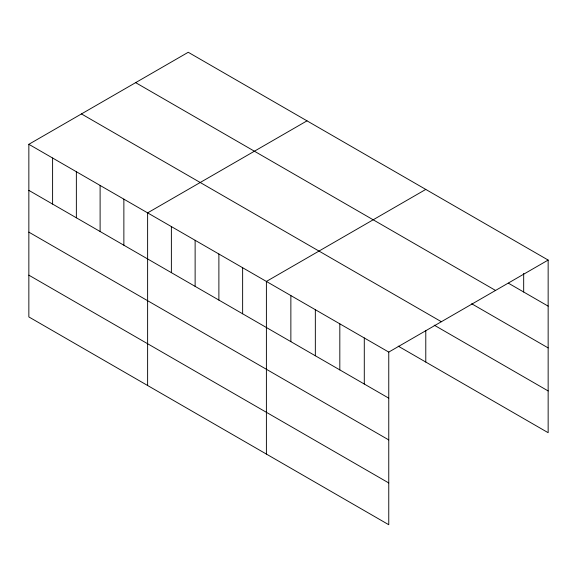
<?xml version="1.0" encoding="UTF-8"?>
<svg xmlns="http://www.w3.org/2000/svg" width="577" height="577" viewBox="0 0 577 577"><rect width="100%" height="100%" fill="white"/><g stroke="black" fill="none" stroke-linecap="round" stroke-linejoin="round"><path stroke-width="0.87" d="M28.85 144.3L388.761 352.093L388.761 524.724L28.85 316.932L28.85 144.3L188.239 52.276L548.15 260.068L548.15 432.7L398.195 346.128M307.007 120.845L147.618 212.87L147.618 385.501M425.783 189.422L266.394 281.439L266.394 454.077M388.761 352.093L548.15 260.068M508.38 283.177L548.15 306.142M135.638 82.641L495.549 290.44M471.669 303.747L548.15 347.909M81.451 113.929L441.362 321.721M434.192 325.147L548.15 390.939M28.85 190.367L388.761 398.159M28.85 232.134L388.761 439.926M28.85 275.164L388.761 482.956M523.678 273.404L523.678 292.012M425.783 330.729L425.783 362.053M364.289 337.963L364.289 384.03M339.817 323.834L339.817 369.9M315.338 309.698L315.338 355.771M290.866 295.568L290.866 341.642M242.636 267.728L242.636 313.801M218.885 254.01L218.885 300.083M195.127 240.299L195.127 286.372M171.376 226.581L171.376 272.654M123.867 199.152L123.867 245.225M100.109 185.441L100.109 231.514M76.359 171.722L76.359 217.796M52.601 158.011L52.601 204.085"/></g></svg>
